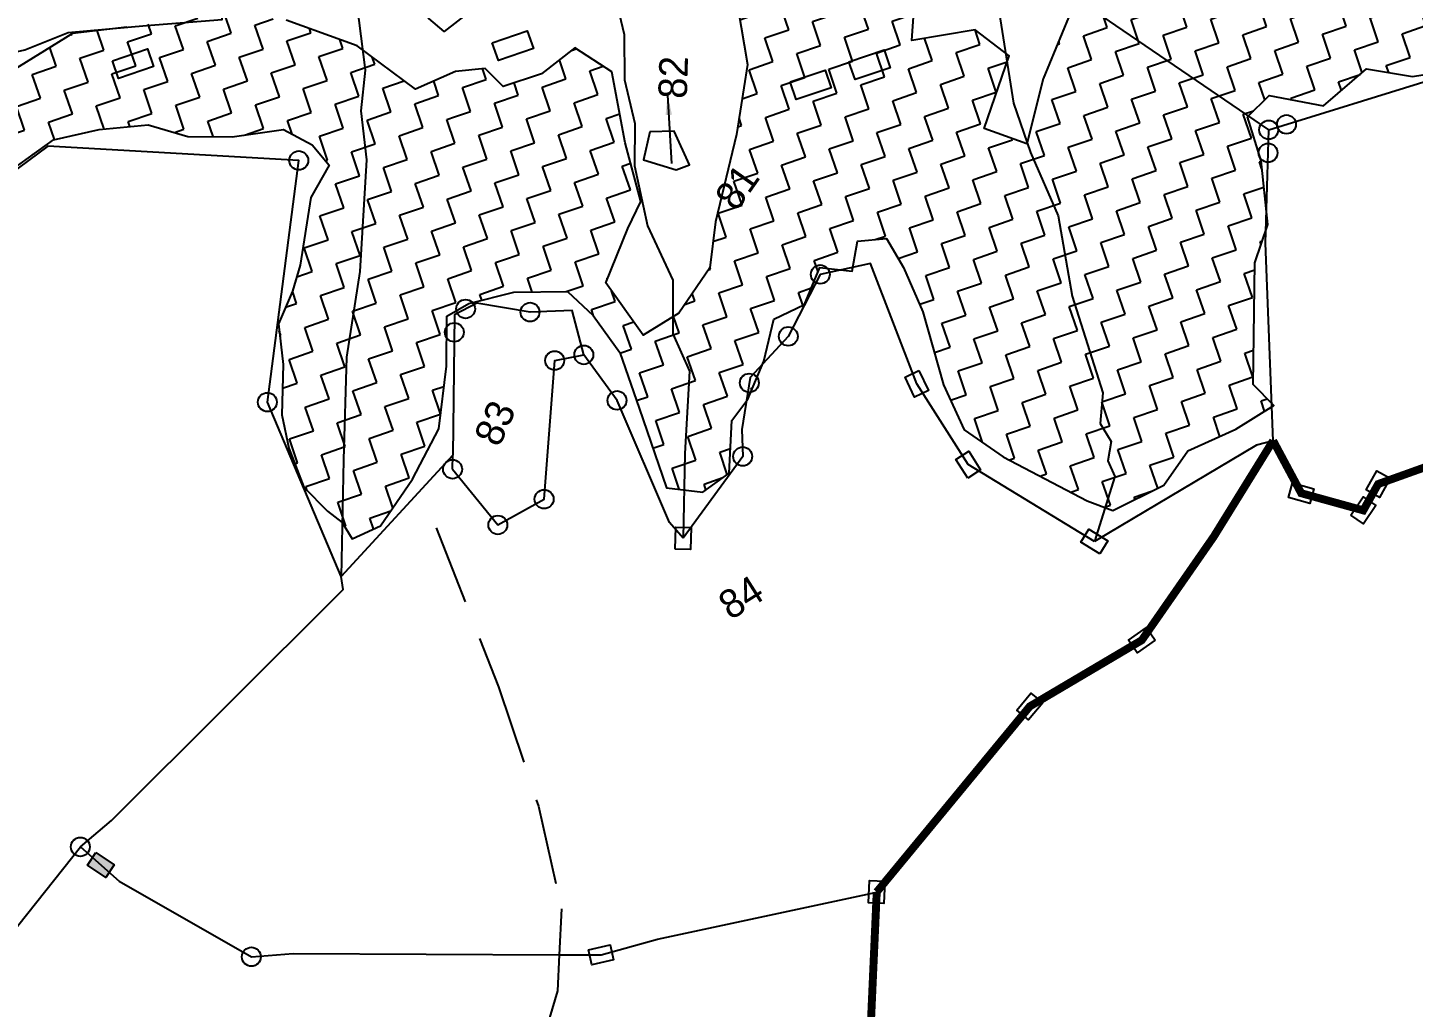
# Model space of a CAD drawing. Header units: metres. Extents: x 322983 to 329599, y 1832280 to 1838425.
# Drawn here: x 325499 to 326383, y 1833631 to 1834256 of the extents above; entities that cross this region are included whole.
import ezdxf

# ---------------------------------------------------------------- set-up
doc = ezdxf.new("R2010")
doc.units = ezdxf.units.M
doc.header["$MEASUREMENT"] = 0
doc.linetypes.add('DASHED', pattern=[0.75, 0.5, -0.25])
for name, color, linetype in [('LINE_FOOTPATH', 1, 'DASHED'), ('OTHERS', 1, 'Continuous'), ('POLY_HATCH', 12, 'Continuous'), ('POLY_PARCEL', 6, 'Continuous'), ('SYM_ARROW', 1, 'Continuous'), ('SYM_STONE', 1, 'Continuous'), ('TEXT_PARCEL', 7, 'Continuous'), ('V_BOUND_LINE', 7, 'Continuous')]:
    doc.layers.add(name, color=color, linetype=linetype)
doc.styles.get("Standard").update_dxf_attribs({"font": 'simplex.shx'})
doc.styles.add('TEXT_MAP', font='KRDEV050.TTF')
doc.dimstyles.get("Standard").update_dxf_attribs({"dimtxt": 0.18, "dimasz": 0.18, "dimexe": 0.18, "dimexo": 0.0625, "dimgap": 0.09, "dimtad": 0, "dimtih": 1, "dimtoh": 1, "dimdec": 4, "dimzin": 0, "dimdsep": 46, "dimtxsty": 'Standard', "dimcen": 0.09, "dimadec": 0, "dimazin": 0, "dimtfac": 1, "dimtdec": 4, "dimtofl": 0, "dimtmove": 0, "dimatfit": 3, "dimfxl": 1, "dimtolj": 1, "dimtzin": 0, "dimarcsym": 0})
pattern_1 = [(0, (-868.0448, 7842.3285), (1.5875, 1.5875), [1.5875, -1.5875]), (90, (-866.4573, 7842.3285), (-1.5875, 1.5875), [1.5875, -1.5875])]

# ---------------------------------------------------------------- blocks, each defined once
blk = doc.blocks.new('BADH')
at = {"layer": 'OTHERS'}
blk.add_lwpolyline([(-0.0691, 0.0612), (0.0604, 0.0612), (0.0604, -0.0043), (-0.0691, -0.0043)], close=True, dxfattribs=at)
blk = doc.blocks.new('STONE')
blk.add_circle((0, 0), 0.851)
blk = doc.blocks.new('STONESQUAREFILLED')
blk.add_hatch(color=256).paths.add_polyline_path([(0.696, -0.481), (0.696, 0.481), (-0.696, 0.481), (-0.696, -0.481)])
blk.add_lwpolyline([(-0.696, 0.481), (0.696, 0.481), (0.696, -0.481), (-0.696, -0.481)], close=True)
blk = doc.blocks.new('STONESQUARE')
blk.add_lwpolyline([(-0.696, 0.481), (0.696, 0.481), (0.696, -0.481), (-0.696, -0.481)], close=True)
blk = doc.blocks.new('TEXTARROW')
blk.add_leader([(0.04, -0.01), (8.68, -0.01)], dimstyle='Standard', override={"dimtxt": 2.5, "dimasz": 2.5, "dimexe": 1.25, "dimexo": 0.625, "dimgap": 0.625, "dimtad": 1, "dimtih": 0, "dimtoh": 0, "dimzin": 8, "dimcen": 2.5, "dimtofl": 1})
blk = doc.blocks.new('ERG')
at = {"layer": 'POLY_HATCH'}
h = blk.add_hatch(dxfattribs=at)
h.set_pattern_fill('ZIGZAG', color=256, scale=0.5, style=0)
h.set_pattern_definition(pattern_1)
h.paths.add_polyline_path([(-601.505, 8030.784), (-599.945, 8032.796), (-599.065, 8036.736), (-598.98, 8039.656), (-597.249, 8040.478), (-594.214, 8038.749), (-590.894, 8040.081), (-588.312, 8038.692), (-585.05, 8038.154), (-581.673, 8035.064), (-577.559, 8032.258), (-575.148, 8028.204), (-573.133, 8027.495), (-570.154, 8024.009), (-570.126, 8022.28), (-568.055, 8020.267), (-565.303, 8018.538), (-563.175, 8016.072), (-559.856, 8013.719), (-556.139, 8013.01), (-551.741, 8010.601), (-547.514, 8011.763), (-544.308, 8012.132), (-543.372, 8010.232), (-545.613, 8008.844), (-547.627, 8008.702), (-548.62, 8007.313), (-547.06, 8006.094), (-543.003, 8007.936), (-540.591, 8008.475), (-537.328, 8007.766), (-531.796, 8005.981), (-527.398, 8005.952), (-524.136, 8013.407), (-522.859, 8016.667), (-521.015, 8019.814), (-520.816, 8023.584), (-519.369, 8024.462), (-518.49, 8028.176), (-520.617, 8031.322), (-521.894, 8030.897), (-524.76, 8029.395), (-528.59, 8028.006), (-531.626, 8027.467), (-535.456, 8026.702), (-538.094, 8026.787), (-541.187, 8026.192), (-543.769, 8026.673), (-547.372, 8027.552), (-549.613, 8028.488), (-550.55, 8029.593), (-549.784, 8033.25), (-550.72, 8038.097), (-551.486, 8041.073), (-552.99, 8043.256), (-552.904, 8045.892), (-553.67, 8049.152), (-554.663, 8052.865), (-551.06, 8057.713), (-549.443, 8061.823), (-552.252, 8066.387), (-555.742, 8067.492), (-557.756, 8068.824), (-564.083, 8068.173), (-565.36, 8070.072), (-566.917, 8072.873), (-577.923, 8073.601), (-577.191, 8072.935), (-573.474, 8073.02), (-570.608, 8071.064), (-570.24, 8068.654), (-566.977, 8067.662), (-564.452, 8065.593), (-561.132, 8064.261), (-557.132, 8065.253), (-558.182, 8062.673), (-562.522, 8060.434), (-567.09, 8056.721), (-568.197, 8053.064), (-567.714, 8049.804), (-564.452, 8047.395), (-564.65, 8044.135), (-563.374, 8039.968), (-562.381, 8036.538), (-557.472, 8035.943), (-554.777, 8033.59), (-557.529, 8031.974), (-557.614, 8027.467), (-555.486, 8025.284), (-552.734, 8023.612), (-549.755, 8023.64), (-546.719, 8021.174), (-541.698, 8018.481), (-537.414, 8016.015), (-539.541, 8014.569), (-542.861, 8015.335), (-546.18, 8018.141), (-549.443, 8019.133), (-551.117, 8020.862), (-554.777, 8023.329), (-557.302, 8024.434), (-559.714, 8024.349), (-561.955, 8026.248), (-564.31, 8026.9), (-566.778, 8025.965), (-568.566, 8028.431), (-568.878, 8033.051), (-570.098, 8036.425), (-572.566, 8037.077), (-574.978, 8037.502), (-575.063, 8039.288), (-572.821, 8042.944), (-573.474, 8044.333), (-576.056, 8045.609), (-579.545, 8045.354), (-582.808, 8046.573), (-584.198, 8047.735), (-588.71, 8051.335), (-593.107, 8051.533), (-596.2, 8052.015), (-600.143, 8052.78), (-603.463, 8052.072), (-606.952, 8050.002), (-610.385, 8046.062), (-612.684, 8042.519), (-614.925, 8044.305), (-611.946, 8048.132), (-613.45, 8050.371), (-617.45, 8051.023), (-616.173, 8054.056), (-616.599, 8059.584), (-619.294, 8062.843), (-623.692, 8061.624), (-627.181, 8059.612), (-627.153, 8056.522), (-627.749, 8052.922), (-629.82, 8048.982), (-632.856, 8044.191), (-634.133, 8041.555), (-636.885, 8039.486), (-639.466, 8038.891), (-640.63, 8042.774), (-638.218, 8045.58), (-636.885, 8046.913), (-636.629, 8050.739), (-635.977, 8055.247), (-637.707, 8057.429), (-640.232, 8056.55), (-642.758, 8056.579), (-643.467, 8058.025), (-645.311, 8058.45), (-646.279, 8058.36), (-646.279, 8044.07), (-643.098, 8043.029), (-642.048, 8041.073), (-641.225, 8038.324), (-641.197, 8034.61), (-641.169, 8029.31), (-639.098, 8028.317), (-637.14, 8028.913), (-635.92, 8032.003), (-634.53, 8032.938), (-632.799, 8034.894), (-631.352, 8037.19), (-629.224, 8037.445), (-627.55, 8039.344), (-625.706, 8038.465), (-624.77, 8040.138), (-622.982, 8039.713), (-622.557, 8037.643), (-622.302, 8034.61), (-622.557, 8029.82), (-622.245, 8026.73), (-620.457, 8024.321), (-616.344, 8019.984), (-615.01, 8018.878), (-611.464, 8019.36), (-609.336, 8020.919), (-606.016, 8021.231), (-603.264, 8021.883), (-604.087, 8023.555)])
h = blk.add_hatch(dxfattribs=at)
h.set_pattern_fill('ZIGZAG', color=256, scale=0.5, style=0)
h.set_pattern_definition(pattern_1)
h.paths.add_polyline_path([(-682.506, 8058.818), (-678.79, 8060.15), (-673.768, 8061.596), (-670.675, 8062.532), (-667.753, 8062.22), (-664.717, 8061.511), (-662.589, 8060.009), (-659.951, 8059.073), (-656.745, 8058.478), (-655.355, 8056.976), (-654.759, 8055.417), (-656.489, 8053.858), (-658.504, 8050.031), (-659.497, 8048.642), (-661.001, 8046.969), (-661.54, 8044.447), (-662.646, 8041.47), (-662.901, 8039.344), (-662.816, 8036.708), (-661.88, 8034.809), (-661.228, 8033.817), (-660.972, 8032.654), (-659.015, 8032.853), (-656.149, 8034.979), (-653.567, 8037.445), (-651.836, 8041.045), (-650.787, 8044.021), (-649.226, 8044.333), (-646.279, 8044.076), (-646.279, 8058.36), (-648.063, 8058.195), (-650.645, 8061.965), (-654.362, 8064.941), (-657.795, 8066.5), (-664.008, 8067.776), (-667.384, 8068.484), (-672.236, 8067.379), (-675.896, 8067.521), (-678.024, 8068.739), (-680.549, 8068.201), (-683.13, 8068.626), (-685.315, 8067.294), (-688.635, 8065.224), (-692.351, 8061.795), (-692.153, 8058.365), (-694.337, 8055.842), (-695.217, 8052.639), (-697.969, 8052.667), (-698.905, 8056.38), (-695.359, 8058.903), (-695.557, 8061.539), (-696.834, 8063.552), (-700.04, 8063.977), (-701.657, 8066.67), (-705.487, 8068.739), (-707.785, 8068.484), (-710.027, 8065.848), (-713.516, 8066.727), (-714.566, 8069.647), (-717.716, 8069.845), (-719.389, 8067.549), (-719.588, 8064.459), (-724.156, 8062.9), (-727.078, 8063.892), (-730.341, 8063.977), (-731.447, 8063.779), (-734.313, 8060.065), (-736.498, 8057.316), (-738.512, 8057.628), (-740.526, 8056.919), (-741.86, 8057.288), (-743.363, 8060.491), (-747.364, 8060.802), (-750.173, 8059.64), (-748.158, 8055.417), (-746.825, 8053.971), (-750.201, 8053.149), (-754.315, 8053.064), (-756.102, 8052.015), (-757.663, 8052.384), (-760.074, 8051.732), (-762.259, 8049.379), (-764.784, 8049.237), (-765.55, 8050.002), (-764.16, 8052.015), (-764.415, 8054.311), (-766.089, 8055.927), (-768.614, 8059.754), (-769.891, 8061.596), (-773.437, 8061.795), (-775.679, 8061.823), (-777.466, 8059.47), (-777.778, 8057.004), (-778.942, 8054.198), (-779.935, 8050.768), (-779.169, 8047.735), (-775.849, 8048.897), (-773.21, 8047.395), (-770.629, 8047.253), (-768.047, 8044.333), (-765.238, 8044.191), (-762.486, 8043.596), (-761.606, 8041.81), (-756.698, 8044.673), (-752.925, 8046.459), (-748.981, 8047.451), (-745.378, 8049.01), (-742.342, 8049.095), (-738.852, 8050.144), (-735.419, 8049.889), (-731.646, 8051.108), (-728.327, 8052.724), (-727.22, 8053.886), (-724.752, 8053.574), (-720.922, 8054.85), (-718.68, 8055.842), (-715.588, 8055.87), (-712.722, 8056.806), (-708.778, 8056.55), (-705.516, 8056.976), (-703.047, 8056.38), (-702.168, 8053.007), (-702.196, 8047.31), (-701.827, 8046.317), (-699.416, 8046.969), (-698.196, 8044.9), (-694.422, 8046.743), (-691.216, 8050.059), (-687.84, 8053.036), (-684.748, 8055.899)])
at = {"layer": 'LINE_FOOTPATH', "ltscale": 10}
for points in [[(-655.729, 8031.592), (-655.249, 8020.831), (-655.293, 8012.902), (-656.012, 8006.301), (-657.07, 8003.617)], [(-657.07, 8003.617), (-657.909, 8001.487), (-665.104, 7991.423), (-673.956, 7978.963), (-679.276, 7972.646), (-680.188, 7971.121)]]:
    blk.add_lwpolyline(points, dxfattribs=at)
at = {"layer": 'POLY_HATCH'}
for points in [[(-606.952, 8050.002), (-610.385, 8046.062), (-612.684, 8042.519), (-614.925, 8044.305), (-611.946, 8048.132), (-613.45, 8050.371), (-617.45, 8051.023), (-616.173, 8054.056)], [(-627.153, 8056.522), (-627.749, 8052.922), (-629.82, 8048.982), (-632.856, 8044.191), (-634.133, 8041.555), (-636.885, 8039.486), (-639.466, 8038.891), (-640.63, 8042.774), (-638.218, 8045.58), (-636.885, 8046.913), (-636.629, 8050.739), (-635.977, 8055.247), (-637.707, 8057.429), (-640.232, 8056.55), (-642.758, 8056.579), (-643.467, 8058.025), (-645.311, 8058.45), (-648.063, 8058.195), (-650.645, 8061.965), (-654.362, 8064.941)], [(-664.008, 8067.776), (-667.384, 8068.484), (-672.236, 8067.379)], [(-673.768, 8061.596), (-670.675, 8062.532), (-667.753, 8062.22), (-664.717, 8061.511), (-662.589, 8060.009), (-659.951, 8059.073), (-656.745, 8058.478), (-655.355, 8056.976), (-654.759, 8055.417), (-656.489, 8053.858), (-658.504, 8050.031), (-659.497, 8048.642), (-661.001, 8046.969), (-661.54, 8044.447), (-662.646, 8041.47), (-662.901, 8039.344), (-662.816, 8036.708), (-661.88, 8034.809), (-661.228, 8033.817), (-660.972, 8032.654), (-659.015, 8032.853), (-656.149, 8034.979), (-653.567, 8037.445), (-651.836, 8041.045), (-650.787, 8044.021), (-649.226, 8044.333), (-646.304, 8044.078), (-643.098, 8043.029), (-642.048, 8041.073), (-641.225, 8038.324), (-641.197, 8034.61), (-641.169, 8029.31), (-639.098, 8028.317), (-637.14, 8028.913), (-635.92, 8032.003), (-634.53, 8032.938), (-632.799, 8034.894), (-631.352, 8037.19), (-629.224, 8037.445), (-627.55, 8039.344), (-625.706, 8038.465), (-624.77, 8040.138), (-622.982, 8039.713), (-622.557, 8037.643), (-622.302, 8034.61), (-622.557, 8029.82), (-622.245, 8026.73), (-620.457, 8024.321), (-616.344, 8019.984), (-615.01, 8018.878), (-611.464, 8019.36), (-609.336, 8020.919), (-606.016, 8021.231), (-603.264, 8021.883), (-604.087, 8023.555), (-601.505, 8030.784), (-599.945, 8032.796), (-599.065, 8036.736), (-598.98, 8039.656), (-597.249, 8040.478), (-594.214, 8038.749), (-590.894, 8040.081), (-588.312, 8038.692), (-585.05, 8038.154)]]:
    blk.add_lwpolyline(points, dxfattribs=at)
at = {"layer": 'POLY_PARCEL'}
for points in [[(-680.25, 8070.387), (-678.642, 8068.986), (-675.921, 8068.533), (-672.973, 8068.76), (-670.561, 8068.492), (-667.613, 8068.636), (-662.81, 8067.462), (-658.171, 8066.288), (-657.862, 8067.009), (-662.81, 8069.151), (-668.499, 8070.552), (-671.53, 8071.231), (-675.179, 8071.417), (-678.745, 8071.684), (-680.083, 8072.462)], [(-649.159, 8067.7), (-650.656, 8060.364), (-651.763, 8058.012), (-652.415, 8054.978), (-655.082, 8048.459), (-657.607, 8043.611), (-659.877, 8037.545), (-662.397, 8030.618)], [(-642.704, 8063.63), (-643.15, 8061.754), (-645.169, 8061.055), (-645.829, 8062.153), (-645.849, 8063.212), (-647.708, 8066.028), (-649.159, 8067.7)], [(-597.977, 8038.437), (-607.602, 8051.315), (-609.473, 8054.119), (-605.685, 8062.295), (-598.53, 8060.099), (-597.549, 8060.317), (-600.74, 8063.08), (-604.563, 8064.538), (-607.509, 8066.174)], [(-662.397, 8030.618), (-663.253, 8042.529), (-656.465, 8056.32), (-671.153, 8062.275), (-681.477, 8058.97), (-683.159, 8057.916)], [(-634.244, 8059.868), (-634.488, 8057.228), (-635.392, 8054.518), (-635.658, 8051.702), (-636.536, 8049.179), (-636.988, 8045.327), (-636.589, 8041.582), (-637.679, 8038.367), (-637.44, 8035.791), (-639.381, 8030.982), (-641.216, 8025.955)], [(-611.378, 8053.741), (-611.446, 8052.259), (-612.654, 8045.206), (-612.654, 8041.924), (-612.276, 8037.587), (-613.088, 8032.513), (-613.22, 8026.12), (-613.994, 8024.328), (-613.711, 8023.027), (-614.296, 8021.952), (-614.202, 8020.877), (-616.746, 8017.407)], [(-643.412, 8038.92), (-643.212, 8041.798), (-645.75, 8042.567), (-648.745, 8044.191), (-650.313, 8043.935), (-653.27, 8035.59)], [(-653.565, 8034.76), (-651.996, 8030.514), (-648.716, 8031.112), (-645.265, 8039.176), (-643.412, 8038.92)], [(-641.216, 8025.955), (-641.701, 8027.18), (-642.356, 8035.529), (-643.412, 8038.92)], [(-616.746, 8017.407), (-622.707, 8024.559), (-624.133, 8030.429), (-624.446, 8038.549), (-627.669, 8038.92), (-630.835, 8035.871), (-633.943, 8034.19), (-635.512, 8031.255), (-635.997, 8029.631), (-641.216, 8025.955)], [(-604.032, 8019.794), (-600.459, 8031.741), (-597.977, 8038.437)], [(-597.977, 8038.437), (-587.169, 8038.124), (-581.55, 8032.624)], [(-653.27, 8035.59), (-662.397, 8030.618)], [(-653.565, 8034.76), (-653.27, 8035.59)], [(-683.451, 8019.78), (-681.057, 8020.73), (-662.53, 8029.805), (-662.397, 8030.618)], [(-709.373, 8011.52), (-705.257, 8005.791), (-699.453, 8009.493), (-683.451, 8019.78)], [(-683.451, 8019.78), (-681.826, 8016.953), (-675.482, 8009.747), (-672.919, 8009.096), (-657.07, 8003.617)], [(-604.032, 8019.794), (-605.11, 8019.857), (-616.746, 8017.407)], [(-657.07, 8003.617), (-654.582, 8002.757), (-650.889, 8002.54), (-636.854, 8000.907)]]:
    blk.add_lwpolyline(points, dxfattribs=at)
blk.add_lwpolyline([(-634.947, 8050.897), (-635.884, 8049.359), (-634.144, 8048.088), (-633.24, 8048.122), (-633.475, 8050.429)], close=True, dxfattribs=at)
at = {"layer": 'V_BOUND_LINE', "const_width": 0.5}
for points in [[(-604.032, 8019.794), (-609.519, 8015.275), (-615.921, 8010.553), (-623.949, 8008.878), (-636.854, 8000.907)], [(-566.026, 8004.512), (-581.371, 8010.249), (-583.708, 8014.869), (-589.094, 8015.224), (-598.646, 8015.072), (-600.069, 8013.803), (-603.422, 8016.088), (-604.032, 8019.794)], [(-636.854, 8000.907), (-641.122, 7989.991), (-652.808, 7986.335), (-662.767, 7973.185)]]:
    blk.add_lwpolyline(points, dxfattribs=at)
at = {"layer": 'SYM_ARROW', "xscale": 0.5, "yscale": 0.5, "zscale": 0.5, "rotation": 254.5254591075987}
blk.add_blockref('TEXTARROW', (-633.121, 8052.738), dxfattribs=at)
at = {"layer": 'SYM_STONE', "xscale": 0.7, "yscale": 0.7, "zscale": 0.7}
for p in [(-656.465, 8056.32), (-649.53, 8044.063), (-663.253, 8042.529), (-650.68, 8042.899), (-645.75, 8042.567), (-645.265, 8039.176), (-643.412, 8038.92), (-627.669, 8038.92), (-597.977, 8038.437), (-596.803, 8038.403), (-598.48, 8037.082), (-642.356, 8035.529), (-630.835, 8035.871), (-653.565, 8034.76), (-634.107, 8033.883), (-648.716, 8031.112), (-651.996, 8030.514), (-635.997, 8029.631)]:
    blk.add_blockref('STONE', p, dxfattribs=at)
at = {"layer": 'SYM_STONE'}
for p, rotation in [((-624.133, 8030.429), 276.6818530342998), ((-641.216, 8025.955), 69.80241287358143), ((-622.707, 8024.559), 103.6546168355119), ((-616.746, 8017.407), 129.8082131943358), ((-603.422, 8016.088), 325.7326505888628), ((-598.646, 8015.072), 221.716607476359), ((-600.069, 8013.803), 36.95848748202538), ((-615.921, 8010.553), 196.1490423548758), ((-623.949, 8008.878), 211.701871742948), ((-654.582, 8002.757), 354.0405437106915), ((-636.854, 8000.907), 248.6452988824395)]:
    blk.add_blockref('STONESQUARE', p, dxfattribs=dict(at, rotation=rotation))
at = {"layer": 'SYM_STONE', "ltscale": 10, "xscale": 0.7, "yscale": 0.7, "zscale": 0.7}
for p in [(-683.451, 8019.78), (-675.482, 8009.747)]:
    blk.add_blockref('STONE', p, dxfattribs=at)
at = {"layer": 'SYM_STONE', "ltscale": 10, "rotation": 307.2324862262423}
blk.add_blockref('STONESQUAREFILLED', (-682.596, 8018.292), dxfattribs=at)
at = {"layer": 'TEXT_PARCEL', "xscale": 18, "yscale": 18, "zscale": 18}
for p in [(-664.31, 8064.955), (-641.283, 8058.307), (-624.313, 8049.92), (-620.391, 8049.92)]:
    blk.add_blockref('BADH', p, dxfattribs=at)
at = {"layer": 'TEXT_PARCEL', "style": 'TEXT_MAP'}
for s, rotation, p in [('82', 69.4272, (-632.069, 8052.1)), ('81', 36.00312, (-631.409, 8044.321)), ('83', 46.94948, (-650.363, 8035.069)), ('84', 13.55881, (-640.062, 8020.07))]:
    blk.add_text(s, height=1.8, rotation=rotation, dxfattribs=at).set_placement(p)

msp = doc.modelspace()

# ---------------------------------------------------------------- block references
at = {"xscale": 10.12053312737205, "yscale": 10.12053312737205, "zscale": 10.12053312737205, "rotation": 18.80592360025617}
msp.add_blockref('ERG', (358245.09, 1759131.34), dxfattribs=at)

doc.saveas('drawing.dxf')
